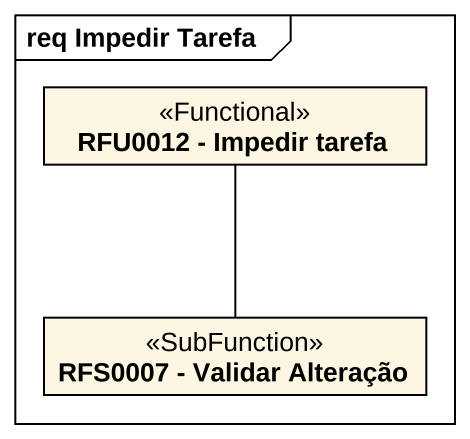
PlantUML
@startuml
mainframe req Impedir Tarefa
hide circle
hide empty members
class "RFU0012 - Impedir tarefa" as RFU0012_Impedir_tarefa <<Functional>>
class "RFS0007 - Validar Alteração" as RFS0007_Validar_Alteração <<SubFunction>>
RFU0012_Impedir_tarefa -- RFS0007_Validar_Alteração
@enduml
